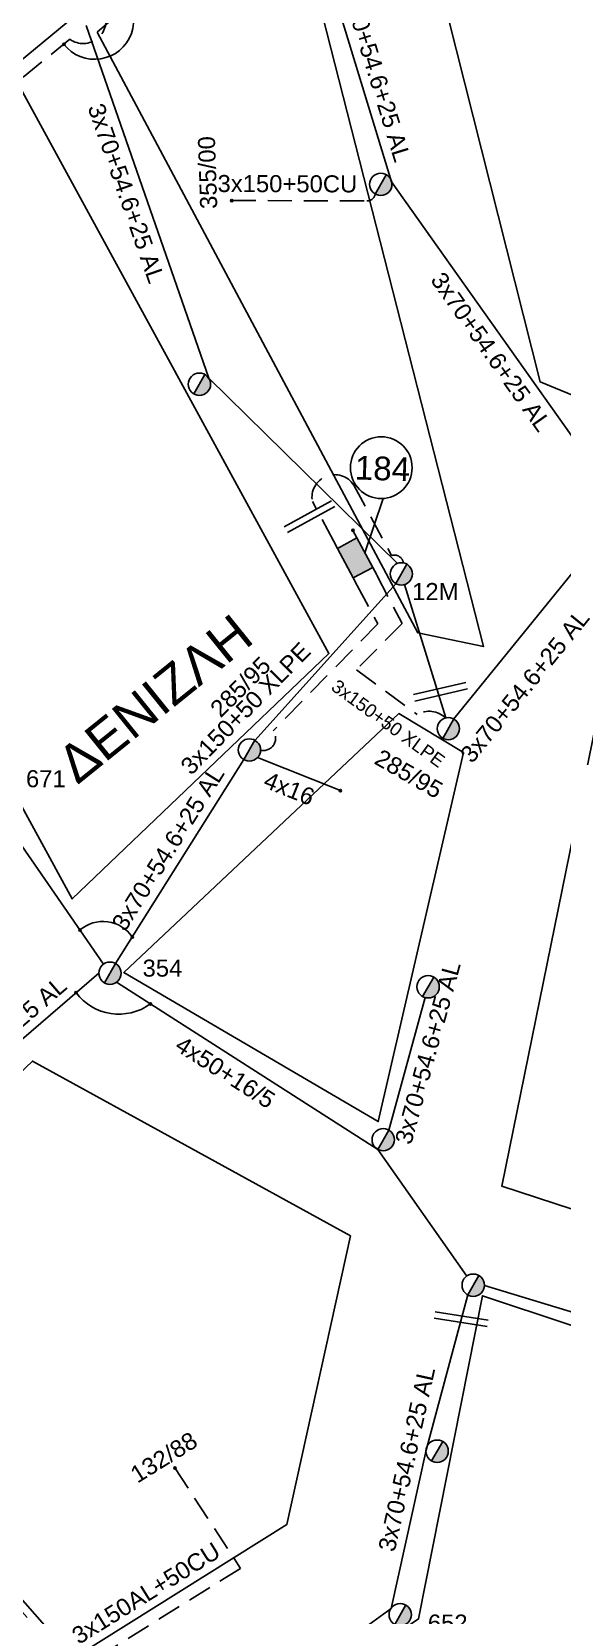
# Model space of a CAD drawing. Header units: millimetres. Extents: x 7477 to 9676, y 1828 to 2857.
# Drawn here: x 7843.8 to 7899.8, y 2513 to 2680.2 of the extents above; entities that cross this region are included whole.
import ezdxf
from ezdxf.enums import TextEntityAlignment as Align

# ---------------------------------------------------------------- set-up
doc = ezdxf.new("R2010")
doc.units = ezdxf.units.MM
doc.linetypes.add('DASHED', pattern=[19.05, 12.7, -6.35])
for name, color, linetype, lineweight in [('3x150+50 XLPE', 7, 'SYN_LINE', 30), ('3x150+50CU', 7, 'Continuous', 30), ('3x150+70AL', 7, 'DASHED', 30), ('3x150AL+50CU', 7, 'Continuous', 30), ('3X50+35', 7, 'Continuous', 30), ('3x70+54.6+25 AL', 7, 'SYN_LINE', 30), ('4x16', 7, 'Continuous', 30), ('4x50+13_5', 7, 'Continuous', 30), ('4x50+16_5', 7, 'Continuous', 30), ('text διευθύνσεων', 250, 'Continuous', 30), ('Υπόβαθρο ΔΕΗ', 7, 'Continuous', 30)]:
    doc.layers.add(name, color=color, linetype=linetype, lineweight=lineweight)
for name, color, linetype in [('Link Box 4 Διευθύνσεων', 7, 'Continuous'), ('TEXT ΚΑΛΩΔΙΩΝ', 7, 'Continuous'), ('Άγνωστα', 7, 'Continuous'), ('Στύλος ΦΜ', 7, 'Continuous'), ('Στύλος ΦΜ @ 1', 7, 'Continuous'), ('Συνδέσεις', 7, 'Continuous'), ('Τομή', 7, 'Continuous')]:
    doc.layers.add(name, color=color, linetype=linetype)
doc.styles.add('arial', font='ARIAL.TTF')
doc.styles.get("Standard").update_dxf_attribs({"font": 'ARIAL.TTF'})
doc.linetypes.add('SYN_LINE', pattern='A,0.5,-0.0001,["/\\/\\/\\/",Standard,S=0.1,R=0,X=0,Y=-0.05],-0.25', length=0.7501)

# ---------------------------------------------------------------- blocks, each defined once
blk = doc.blocks.new('ΥΠΑΡΧΩΝ ΤΣΙΜΕΝΤΕΝΙΟΣ ΣΤΥΛΟΣ')
at = {"layer": 'Στύλος ΦΜ'}
blk.add_hatch(color=7, dxfattribs=at).paths.add_polyline_path([(-1.29, -2.28, 0.574793), (2.62, 0, 0.268822), (1.3, 2.27)])
at = {"layer": 'Στύλος ΦΜ', "color": 7}
blk.add_line((-1.29, -2.28), (1.3, 2.27), dxfattribs=at)
blk.add_circle((0, 0), 2.62, dxfattribs=at)
at = {"layer": 'Στύλος ΦΜ', "flags": 4}
for tag, p in [('ΑΡΙΘΜΟΣ', (-4.68, 8.05)), ('ΤΥΠΟΣ', (-4.91, 3.03))]:
    blk.add_attdef(tag, p, '', height=4, dxfattribs=at)
blk = doc.blocks.new('LINK BOX 4 ΑΝΑΧΩΡΗΣΕΩΝ')
at = {"layer": 'Link Box 4 Διευθύνσεων', "ltscale": 40}
blk.add_hatch(color=256, dxfattribs=at).paths.add_polyline_path([(-3.54, 0), (-3.54, -4.67), (3.54, -4.67), (3.54, 0)])
for p, q in [((-3.54, 0), (-5.33, 0)), ((5.33, 0), (3.54, 0)), ((-3.54, -4.67), (-5.33, -4.67)), ((5.33, -4.67), (3.54, -4.67))]:
    blk.add_line(p, q, dxfattribs=at)
blk.add_lwpolyline([(-3.54, -4.67), (-3.54, 0), (3.54, 0), (3.54, -4.67)], close=True, dxfattribs=at)
blk = doc.blocks.new('_ΣΥΝΔΕΣΗ')
at = {"layer": 'Συνδέσεις', "linetype": 'SYN_LINE', "ltscale": 40}
blk.add_hatch(color=256, dxfattribs=at).paths.add_polyline_path([(0.5, -0.01, 1), (-0.5, -0.01, 1)])
at = {"layer": 'Συνδέσεις'}
blk.add_circle((0, -0.01), 0.5, dxfattribs=at)
blk = doc.blocks.new('ΤΟΜΗ')
at = {"layer": 'Τομή', "ltscale": 40}
for p, q in [((-5.68, 0), (17.06, 0)), ((-5.68, -2.77), (17.06, -2.77))]:
    blk.add_line(p, q, dxfattribs=at)

msp = doc.modelspace()

# ---------------------------------------------------------------- linework, layer by layer
at = {"layer": '3x150+50 XLPE', "color": 30, "linetype": 'DASHED', "lineweight": -3, "ltscale": 0.2}
msp.add_lwpolyline([(7875.68, 2626.47), (7873.46, 2630.62, -0.82726), (7877.82, 2632.36), (7881.82, 2624.92, -0.480286), (7883.06, 2624.14)], format="xyb", dxfattribs=at)
at = {"layer": '3x150+50 XLPE', "color": 1, "linetype": 'DASHED', "lineweight": -3, "ltscale": 0.2}
msp.add_lwpolyline([(7880.25, 2622.86), (7882.93, 2617.75), (7878.1, 2612.84), (7884.52, 2608.15, -0.327777), (7887.53, 2607.78, 12.472371)], format="xyb", dxfattribs=at)
at = {"layer": '3x150+50 XLPE', "color": 151, "linetype": 'DASHED', "lineweight": -3, "ltscale": 0.2}
msp.add_lwpolyline([(7878.19, 2621.77), (7880.36, 2617.7), (7869.32, 2606.42, -0.697778), (7867.99, 2604.36, 286.24872)], format="xyb", dxfattribs=at)
at = {"layer": '3x150+50CU', "color": 1, "linetype": 'DASHED', "lineweight": -3, "ltscale": 0.2}
msp.add_lwpolyline([(7864.94, 2662.41), (7879.21, 2662.37, 0.358964), (7880.09, 2663.09, 0.515558)], format="xyb", dxfattribs=at)
at = {"layer": '3x150+70AL', "color": 151, "linetype": 'DASHED', "lineweight": -3, "ltscale": 0.2}
msp.add_lwpolyline([(7851.44, 2682.42, -0.771058), (7847.86, 2679.44), (7837.91, 2671.43, -0.646771), (7834.62, 2668.8), (7829.52, 2664.76, -0.686188), (7825.88, 2661.67), (7814.87, 2651.11, -0.78702), (7813.98, 2649.7)], format="xyb", dxfattribs=at)
at = {"layer": '3x150AL+50CU', "color": 173, "linetype": 'DASHED', "lineweight": -3, "ltscale": 0.2}
msp.add_lwpolyline([(7858.95, 2528.56), (7865.86, 2517.95), (7848.41, 2507.07), (7833.3, 2524.04, -0.418536), (7831.93, 2524.65, 530.529134)], format="xyb", dxfattribs=at)
at = {"layer": '3X50+35', "color": 151, "linetype": 'Continuous', "lineweight": -3, "ltscale": 0.2}
msp.add_lwpolyline([(7851.42, 2581.78), (7839.3, 2599.25), (7831.07, 2614.27), (7821.57, 2631.47), (7813.36, 2649.01)], dxfattribs=at)
at = {"layer": '3x70+54.6+25 AL', "color": 1, "linetype": 'SYN_LINE', "lineweight": -3, "ltscale": 15}
for points in [[(7873.35, 2692.09), (7881.82, 2664.38), (7905.67, 2630.74)], [(7888.39, 2607.66), (7905.61, 2628.86)]]:
    msp.add_lwpolyline(points, dxfattribs=at)
at = {"layer": '3x70+54.6+25 AL', "color": 30, "linetype": 'SYN_LINE', "lineweight": -3, "ltscale": 15}
for points in [[(7848.26, 2681.81), (7826.79, 2664.09), (7813.45, 2651.1)], [(7849.56, 2680.89), (7862.51, 2643.66), (7882.45, 2624.09)], [(7867.4, 2605.42), (7882.27, 2621.95)], [(7883.2, 2621.85), (7887.53, 2607.78)]]:
    msp.add_lwpolyline(points, dxfattribs=at)
at = {"layer": '3x70+54.6+25 AL', "color": 151, "linetype": 'SYN_LINE', "lineweight": -3, "ltscale": 15}
msp.add_lwpolyline([(7852.68, 2581.83), (7866.23, 2603.37)], dxfattribs=at)
at = {"layer": '3x70+54.6+25 AL', "color": 62, "linetype": 'SYN_LINE', "lineweight": -3, "ltscale": 15}
for points in [[(7809.91, 2552.26), (7828.44, 2561.47), (7850.92, 2580.83)], [(7881.53, 2564.25), (7885.37, 2578.24)]]:
    msp.add_lwpolyline(points, dxfattribs=at)
at = {"layer": '3x70+54.6+25 AL', "color": 173, "linetype": 'SYN_LINE', "lineweight": -3, "ltscale": 15}
msp.add_lwpolyline([(7853.92, 2493.44), (7881.76, 2513.73), (7885.46, 2530.44), (7889.86, 2546.84)], dxfattribs=at)
at = {"layer": '4x16', "color": 151, "linetype": 'SYN_LINE', "lineweight": -3, "ltscale": 10}
msp.add_lwpolyline([(7867.68, 2603.59), (7876.42, 2600.09)], dxfattribs=at)
at = {"layer": '4x50+13_5', "color": 62, "linetype": 'Continuous', "lineweight": -3, "ltscale": 0.2}
msp.add_lwpolyline([(7891.62, 2547.82), (7916.9, 2540.17)], dxfattribs=at)
at = {"layer": '4x50+16_5', "color": 62, "linetype": 'Continuous', "lineweight": -3, "ltscale": 0.2}
msp.add_lwpolyline([(7852.77, 2579.85), (7880.36, 2562.21), (7889.76, 2548.83)], dxfattribs=at)
at = {"layer": 'Υπόβαθρο ΔΕΗ', "lineweight": -3}
for points in [[(7850.73, 2680.2), (7864.85, 2692.33), (7872.34, 2690.53), (7891.53, 2615.31), (7884.6, 2616.75), (7850.73, 2680.2)], [(7878.99, 2625.21), (7880.93, 2630.93)]]:
    msp.add_lwpolyline(points, dxfattribs=at)
for points in [[(7893.03, 2685.45), (7887.75, 2681.9), (7897.5, 2643.27), (7983.62, 2607.72), (7991.87, 2613.86), (7998.17, 2655.36)], [(7842.87, 2673.89), (7875.2, 2614.58), (7848.11, 2588.65), (7814.6, 2650.11)], [(7986.9, 2583.9), (7985.39, 2585.39), (7984.31, 2587.05), (7982.75, 2589.71), (7981.67, 2592.17), (7981, 2594.26), (7980.75, 2595.58), (7980.21, 2597.65), (7906.89, 2628.08), (7906.89, 2628.08), (7901.69, 2625.18), (7904.61, 2613.14), (7893.47, 2558.32), (7977.17, 2530.94)], [(7889.41, 2604.13), (7882.58, 2608.23), (7853.54, 2580.89), (7880.41, 2565.14)], [(7877.49, 2553.09), (7843.9, 2571.53), (7816.05, 2545.08), (7848.24, 2508.47), (7870.76, 2522.58)], [(7974.07, 2519.29), (7891.41, 2546.75), (7884.67, 2512.61), (7864.14, 2498.62), (7907.69, 2474.48), (7961.01, 2458.23)]]:
    msp.add_lwpolyline(points, close=True, dxfattribs=at)
msp.add_circle((7880.73, 2634.2), 3.26, dxfattribs=at)
for centre, radius, start, end in [((7850.47, 2681.45), 4.12, 217.8342, 41.3549), ((7851.35, 2582.55), 3.73, 34.0232, 130.693), ((7853.03, 2582.14), 5.65, 216.7906, 305.9252)]:
    msp.add_arc(centre, radius, start, end, dxfattribs=at)

# ---------------------------------------------------------------- block references
at = {"layer": 'Link Box 4 Διευθύνσεων', "lineweight": -3, "xscale": 0.4999999999999999, "yscale": 0.4999999999999999, "zscale": 0.4999999999999999, "rotation": 118.0894552310954}
msp.add_blockref('LINK BOX 4 ΑΝΑΧΩΡΗΣΕΩΝ', (7876.93, 2624.12), dxfattribs=at)
at = {"layer": 'Στύλος ΦΜ @ 1', "lineweight": -3, "ltscale": 40, "xscale": 0.4499999999998181, "yscale": 0.4499999999998181, "zscale": 0.4499999999998181}
for p in [(7880.68, 2664.12), (7861.53, 2643.01), (7887.81, 2606.64), (7866.81, 2604.39), (7885.68, 2579.38), (7880.94, 2563.23), (7890.44, 2547.86), (7886.63, 2530.33)]:
    msp.add_blockref('ΥΠΑΡΧΩΝ ΤΣΙΜΕΝΤΕΝΙΟΣ ΣΤΥΛΟΣ', p, dxfattribs=at)
at = {"layer": 'Στύλος ΦΜ @ 1', "lineweight": -3, "ltscale": 40}
ref = msp.add_blockref('ΥΠΑΡΧΩΝ ΤΣΙΜΕΝΤΕΝΙΟΣ ΣΤΥΛΟΣ', (7882.85, 2622.98), dxfattribs=dict(at, xscale=0.4499999999998181, yscale=0.4499999999998181, zscale=0.4499999999998181))
ref.add_attrib('ΑΡΙΘΜΟΣ', '12M', (7883.99, 2620.22), dxfattribs={"layer": 'Στύλος ΦΜ', "height": 1.8, "flags": 4})
ref = msp.add_blockref('ΥΠΑΡΧΩΝ ΤΣΙΜΕΝΤΕΝΙΟΣ ΣΤΥΛΟΣ', (7840.31, 2599.85), dxfattribs=dict(at, xscale=0.4499999999997927, yscale=0.4499999999997927, zscale=0.4499999999997927))
ref.add_attrib('ΤΥΠΟΣ', '671', (7843.22, 2600.45), dxfattribs={"layer": 'Στύλος ΦΜ', "height": 1.8, "flags": 4})
ref = msp.add_blockref('ΥΠΑΡΧΩΝ ΤΣΙΜΕΝΤΕΝΙΟΣ ΣΤΥΛΟΣ', (7852.09, 2580.81), dxfattribs=dict(at, xscale=0.4499999999998181, yscale=0.4499999999998181, zscale=0.4499999999998181))
ref.add_attrib('ΑΡΙΘΜΟΣ', '354', (7855.53, 2580.45), dxfattribs={"layer": 'Στύλος ΦΜ', "height": 1.8, "flags": 4})
ref = msp.add_blockref('ΥΠΑΡΧΩΝ ΤΣΙΜΕΝΤΕΝΙΟΣ ΣΤΥΛΟΣ', (7882.73, 2513.07), dxfattribs=dict(at, xscale=0.4499999999998551, yscale=0.4499999999998551, zscale=0.4499999999998551))
ref.add_attrib('ΑΡΙΘΜΟΣ', '652', (7885.65, 2511.28), dxfattribs={"layer": 'Στύλος ΦΜ', "height": 1.8, "flags": 4})
at = {"layer": 'Συνδέσεις', "lineweight": -3, "xscale": 0.25, "yscale": 0.25, "zscale": 0.25}
for p in [(7847.22, 2678.92), (7864.94, 2662.41), (7877.74, 2627.57), (7876.42, 2600.1), (7848.92, 2585.39), (7854.45, 2584.65), (7848.51, 2578.76), (7856.35, 2577.56), (7858.95, 2528.56)]:
    msp.add_blockref('_ΣΥΝΔΕΣΗ', p, dxfattribs=at)
at = {"layer": 'Τομή', "lineweight": -3}
for p, xscale, yscale, zscale, rotation in [((7871.74, 2628.65), 0.2499999999999995, 0.2499999999999995, 0.2499999999999995, 28.81057599463754), ((7885.51, 2610.55), 0.2499999999999996, 0.2499999999999996, 0.2499999999999996, 13.00898000258441), ((7887.82, 2544.83), 0.2499999999999997, 0.2499999999999997, 0.2499999999999997, 351.0836135234177)]:
    msp.add_blockref('ΤΟΜΗ', p, dxfattribs=dict(at, xscale=xscale, yscale=yscale, zscale=zscale, rotation=rotation))

# ---------------------------------------------------------------- texts
at = {"layer": 'text διευθύνσεων', "color": 7, "lineweight": -3, "ltscale": 40, "insert": (7846.13, 2603.76), "char_height": 4, "width": 94.4586, "attachment_point": 1, "rotation": 38.9026, "style": 'arial'}
msp.add_mtext('ΔENIZΛH', dxfattribs=at)
at = {"layer": 'TEXT ΚΑΛΩΔΙΩΝ', "linetype": 'Continuous', "lineweight": -3, "ltscale": 0.2}
for s, height, rotation, p in [('3x70+54.6+25 AL', 1.8, 287.0001, (7880.13, 2676.07)), ('3x70+54.6+25 AL', 1.8, 289.1751, (7853.82, 2663.18)), ('3x150+50CU', 1.8, 359.8243, (7870.82, 2664.19)), ('3x70+54.6+25 AL', 1.8, 305.3256, (7892.33, 2646.44)), ('3x70+54.6+25 AL', 1.8, 50.9238, (7895.88, 2611.15)), ('3x150+50 XLPE', 1.8, 45.5999, (7866.4, 2608.78)), ('3x150+50 XLPE', 1.4, 323.8585, (7881.47, 2607.19)), ('3x70+54.6+25 AL', 1.8, 57.8238, (7858.21, 2594)), ('4x16', 1.8, 338.1808, (7871.02, 2600.32)), ('3x70+54.6+25 AL', 1.8, 74.6419, (7885.64, 2572.42)), ('3x70+54.6+25 AL', 1.8, 40.7377, (7839.58, 2573.44)), ('4x50+16/5', 1.8, 327.3995, (7864.27, 2570.36)), ('3x70+54.6+25 AL', 1.8, 77.5201, (7883.41, 2529.5)), ('132/88', 1.8, 31.9298, (7857.77, 2529.69)), ('3x150AL+50CU', 1.8, 31.9298, (7855.89, 2515.34))]:
    msp.add_text(s, height=height, rotation=rotation, dxfattribs=at).set_placement(p, align=Align.MIDDLE_CENTER)
at = {"layer": 'Άγνωστα', "lineweight": -3, "ltscale": 40, "char_height": 1.8, "width": 27.758, "attachment_point": 1, "style": 'arial'}
for s, insert, rotation in [('\\pt1.8;355/00', (7861.62, 2661.49), 91.9352), ('285/95', (7862.5, 2608.98), 44.8866), ('285/95', (7880.76, 2604.57), 330.1499)]:
    msp.add_mtext(s, dxfattribs=dict(at, insert=insert, rotation=rotation))
at = {"layer": 'Άγνωστα', "lineweight": -3, "insert": (7877.99, 2635.46), "char_height": 2.5, "width": 13.4112, "attachment_point": 1, "rotation": 358.1643}
msp.add_mtext('184', dxfattribs=at)

doc.saveas('drawing.dxf')
